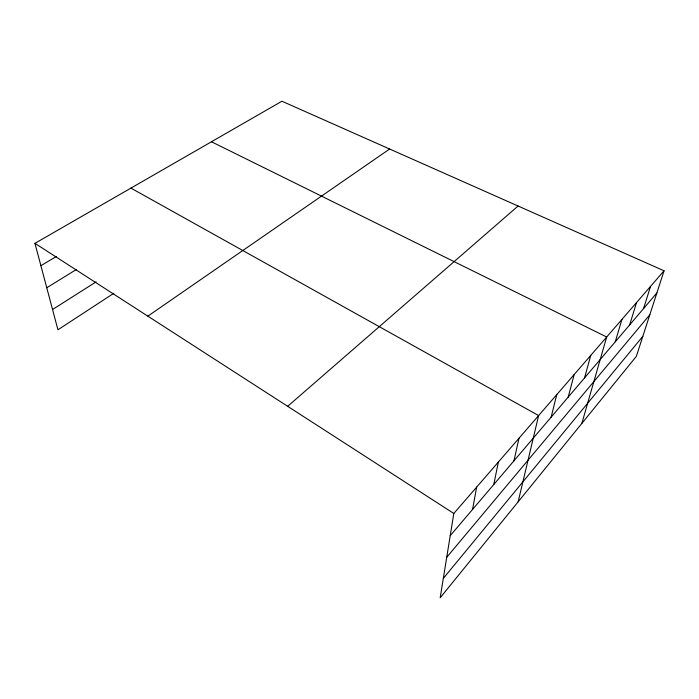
<?xml version="1.0" encoding="UTF-8"?>
<svg xmlns="http://www.w3.org/2000/svg" width="699" height="699" viewBox="0 0 699 699"><rect width="100%" height="100%" fill="white"/><g stroke="black" fill="none" stroke-linecap="round" stroke-linejoin="round"><path stroke-width="1.05" d="M664.05 270.793L453.817 513.468L440.187 597.776L636.343 356.35L664.05 270.793L281.933 101.224L34.95 243.339L57.938 329.788L113.823 293.274M472.55 509.466L476.666 487.089M493.782 484.529L498.361 462.048M513.992 460.79L518.981 438.238M518.134 501.838L538.623 415.573L130.94 188.11M551.118 417.181L556.797 394.586M568.191 397.119L574.167 374.542M584.547 377.906L590.777 355.363M581.839 423.437L606.68 337.005L211.482 141.766M615.251 341.837L621.927 319.417M629.677 324.886L636.536 302.545M643.543 308.6L650.568 286.354M443.323 578.396L642.835 336.306M446.722 557.321L649.808 314.768M450.217 535.696L656.877 292.942M287.673 406.32L518.081 206.013M147.856 316.158L389.631 149.018M52.547 309.517L96.086 281.872M46.754 287.743L76.287 269.578M40.892 265.699L56.497 256.411M34.95 243.339L453.817 513.468"/></g></svg>
